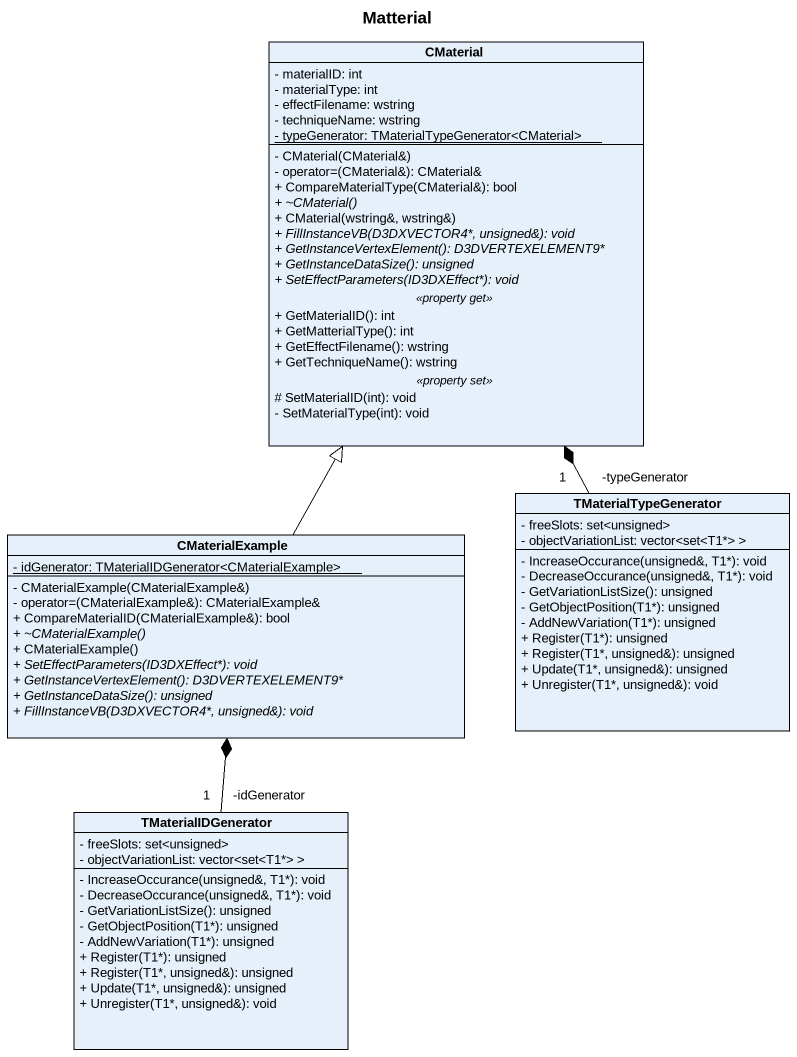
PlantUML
@startuml
title Matterial
hide circle
hide empty members
skinparam classAttributeIconSize 0
class CMaterial {
  - materialID: int
  - materialType: int
  - effectFilename: wstring
  - techniqueName: wstring
  {static} - typeGenerator: TMaterialTypeGenerator<CMaterial>
  --
  - CMaterial(CMaterial&)
  - operator=(CMaterial&): CMaterial&
  + CompareMaterialType(CMaterial&): bool
  {abstract} + ~CMaterial()
  + CMaterial(wstring&, wstring&)
  {abstract} + FillInstanceVB(D3DXVECTOR4*, unsigned&): void
  {abstract} + GetInstanceVertexElement(): D3DVERTEXELEMENT9*
  {abstract} + GetInstanceDataSize(): unsigned
  {abstract} + SetEffectParameters(ID3DXEffect*): void
  .. <<property get>> ..
  + GetMaterialID(): int
  + GetMatterialType(): int
  + GetEffectFilename(): wstring
  + GetTechniqueName(): wstring
  .. <<property set>> ..
  # SetMaterialID(int): void
  - SetMaterialType(int): void
}
class TMaterialTypeGenerator {
  - freeSlots: set<unsigned>
  - objectVariationList: vector<set<T1*> >
  - IncreaseOccurance(unsigned&, T1*): void
  - DecreaseOccurance(unsigned&, T1*): void
  - GetVariationListSize(): unsigned
  - GetObjectPosition(T1*): unsigned
  - AddNewVariation(T1*): unsigned
  + Register(T1*): unsigned
  + Register(T1*, unsigned&): unsigned
  + Update(T1*, unsigned&): unsigned
  + Unregister(T1*, unsigned&): void
}
class CMaterialExample {
  {static} - idGenerator: TMaterialIDGenerator<CMaterialExample>
  - CMaterialExample(CMaterialExample&)
  - operator=(CMaterialExample&): CMaterialExample&
  + CompareMaterialID(CMaterialExample&): bool
  {abstract} + ~CMaterialExample()
  + CMaterialExample()
  {abstract} + SetEffectParameters(ID3DXEffect*): void
  {abstract} + GetInstanceVertexElement(): D3DVERTEXELEMENT9*
  {abstract} + GetInstanceDataSize(): unsigned
  {abstract} + FillInstanceVB(D3DXVECTOR4*, unsigned&): void
}
class TMaterialIDGenerator {
  - freeSlots: set<unsigned>
  - objectVariationList: vector<set<T1*> >
  - IncreaseOccurance(unsigned&, T1*): void
  - DecreaseOccurance(unsigned&, T1*): void
  - GetVariationListSize(): unsigned
  - GetObjectPosition(T1*): unsigned
  - AddNewVariation(T1*): unsigned
  + Register(T1*): unsigned
  + Register(T1*, unsigned&): unsigned
  + Update(T1*, unsigned&): unsigned
  + Unregister(T1*, unsigned&): void
}
TMaterialTypeGenerator "-typeGenerator\n1" -up-* CMaterial
CMaterialExample -up-|> CMaterial
TMaterialIDGenerator "-idGenerator\n1" -up-* CMaterialExample
@enduml
